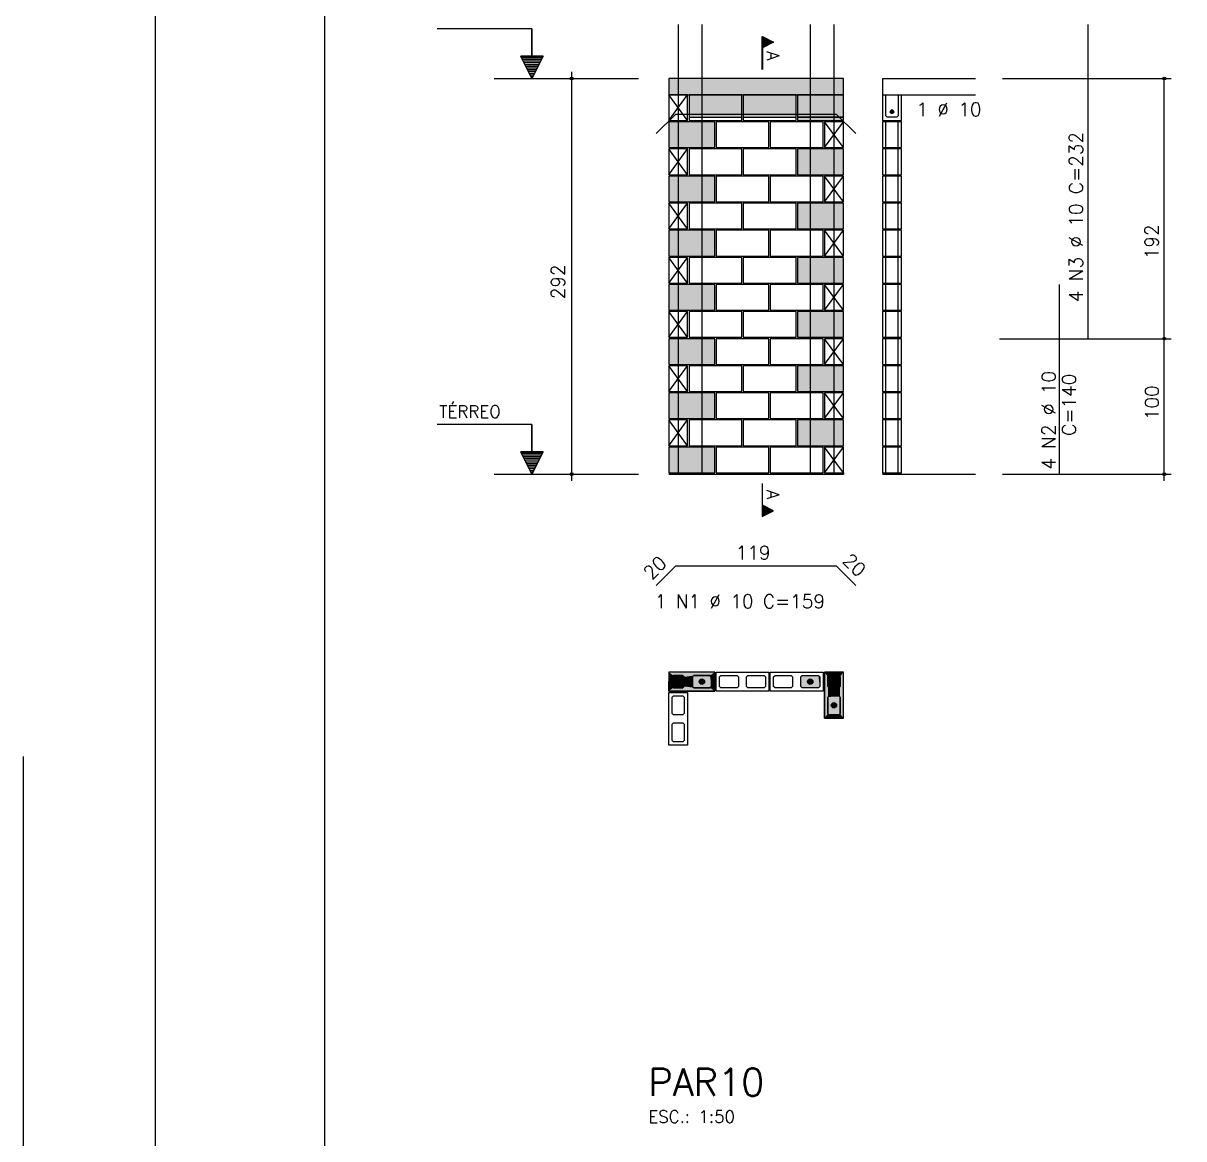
# Model space of a CAD drawing. Extents: x -2 to 121, y -2 to 61.
# Drawn here: x -1.95 to 15.19, y 17.8 to 34.27 of the extents above; entities that cross this region are included whole.
import ezdxf

# ---------------------------------------------------------------- set-up
doc = ezdxf.new("R2010")
doc.units = 0
doc.header["$MEASUREMENT"] = 0
doc.linetypes.add('HIDDEN', pattern=[0.375, 0.25, -0.125])
doc.layers.get('Defpoints').update_dxf_attribs({"linetype": 'CONTINUOUS'})
for name, color, linetype in [('ARQ_FOLHA', 7, 'CONTINUOUS'), ('PENA_01', 1, 'CONTINUOUS'), ('PENA_02', 2, 'CONTINUOUS'), ('PENA_03', 3, 'CONTINUOUS'), ('PENA_05', 5, 'CONTINUOUS'), ('PENA_06', 6, 'CONTINUOUS'), ('PENA_09', 254, 'CONTINUOUS'), ('PENA_11', 252, 'CONTINUOUS'), ('PENA_21', 100, 'CONTINUOUS')]:
    doc.layers.add(name, color=color, linetype=linetype)
doc.styles.get("Standard").update_dxf_attribs({"font": 'ROMANS.SHX'})

msp = doc.modelspace()

# ---------------------------------------------------------------- linework, layer by layer
at = {"layer": 'ARQ_FOLHA', "color": 1}
for points in [[(0, -0.003745), (118.9, -0.003745), (118.9, 59.396255), (0, 59.396255)], [(2.5, 0.996255), (117.9, 0.996255), (117.9, 58.396255), (2.5, 58.396255)]]:
    msp.add_lwpolyline(points, close=True, dxfattribs=at)
at = {"layer": 'Defpoints', "color": 8, "linetype": 'HIDDEN', "ltscale": 100}
msp.add_lwpolyline([(-1.95, 60.946255), (-1.95, -1.553745), (120.85, -1.553745), (120.85, 60.946255)], close=True, dxfattribs=at)
at = {"layer": 'PENA_01', "linetype": 'Continuous'}
for p, q in [((5.001918, 33.452812), (7.132782, 33.452812)), ((7.880274, 32.882812), (8.660274, 32.882812)), ((8.680274, 32.882812), (9.460274, 32.882812)), ((9.480274, 32.882812), (10.160274, 32.882812)), ((5.001918, 27.612812), (7.132782, 27.612812))]:
    msp.add_line(p, q, dxfattribs=at)
for points in [[(7.650274, 24.459505), (7.790274, 24.459505), (7.810274, 24.479505), (7.810274, 24.619505), (7.790274, 24.639505), (7.650274, 24.639505), (7.630274, 24.619505), (7.630274, 24.479505), (7.650274, 24.459505)], [(7.950274, 24.459505), (8.190274, 24.459505), (8.210274, 24.479505), (8.210274, 24.619505), (8.190274, 24.639505), (7.950274, 24.639505), (7.930274, 24.619505), (7.930274, 24.479505), (7.950274, 24.459505)], [(8.330274, 24.619505), (8.350274, 24.639505), (8.590274, 24.639505), (8.610274, 24.619505), (8.610274, 24.479505), (8.590274, 24.459505), (8.350274, 24.459505), (8.330274, 24.479505), (8.330274, 24.619505)], [(8.730274, 24.619505), (8.750274, 24.639505), (8.990274, 24.639505), (9.010274, 24.619505), (9.010274, 24.479505), (8.990274, 24.459505), (8.750274, 24.459505), (8.730274, 24.479505), (8.730274, 24.619505)], [(9.130274, 24.619505), (9.150274, 24.639505), (9.390274, 24.639505), (9.410274, 24.619505), (9.410274, 24.479505), (9.390274, 24.459505), (9.150274, 24.459505), (9.130274, 24.479505), (9.130274, 24.619505)], [(9.530274, 24.619505), (9.550274, 24.639505), (9.790274, 24.639505), (9.810274, 24.619505), (9.810274, 24.479505), (9.790274, 24.459505), (9.550274, 24.459505), (9.530274, 24.479505), (9.530274, 24.619505)], [(9.930274, 24.619505), (9.930274, 24.479505), (9.950274, 24.459505), (10.090274, 24.459505), (10.110274, 24.479505), (10.110274, 24.619505), (10.090274, 24.639505), (9.950274, 24.639505), (9.930274, 24.619505)], [(7.790274, 24.339505), (7.810274, 24.319505), (7.810274, 24.079505), (7.790274, 24.059505), (7.650274, 24.059505), (7.630274, 24.079505), (7.630274, 24.319505), (7.650274, 24.339505), (7.790274, 24.339505)], [(9.930274, 24.319505), (9.930274, 24.079505), (9.950274, 24.059505), (10.090274, 24.059505), (10.110274, 24.079505), (10.110274, 24.319505), (10.090274, 24.339505), (9.950274, 24.339505), (9.930274, 24.319505)], [(7.790274, 23.939505), (7.810274, 23.919505), (7.810274, 23.679505), (7.790274, 23.659505), (7.650274, 23.659505), (7.630274, 23.679505), (7.630274, 23.919505), (7.650274, 23.939505), (7.790274, 23.939505)]]:
    msp.add_lwpolyline(points, dxfattribs=at)
at = {"layer": 'PENA_02', "linetype": 'Continuous'}
for p, q in [((7.860274, 33.212812), (7.580274, 33.212812)), ((7.580274, 33.212812), (7.580274, 32.832812)), ((7.860274, 32.832812), (7.860274, 33.212812)), ((7.580274, 32.832812), (7.860274, 32.832812)), ((10.160274, 32.812812), (9.880274, 32.812812)), ((9.880274, 32.812812), (9.880274, 32.432812)), ((10.160274, 32.432812), (10.160274, 32.812812)), ((7.860274, 32.412812), (7.580274, 32.412812)), ((7.580274, 32.412812), (7.580274, 32.032812)), ((7.860274, 32.032812), (7.860274, 32.412812)), ((9.880274, 32.432812), (10.160274, 32.432812)), ((7.580274, 32.032812), (7.860274, 32.032812)), ((10.160274, 32.012812), (9.880274, 32.012812)), ((9.880274, 32.012812), (9.880274, 31.632812)), ((10.160274, 31.632812), (10.160274, 32.012812)), ((7.860274, 31.612812), (7.580274, 31.612812)), ((7.580274, 31.612812), (7.580274, 31.232812)), ((7.860274, 31.232812), (7.860274, 31.612812)), ((9.880274, 31.632812), (10.160274, 31.632812)), ((7.580274, 31.232812), (7.860274, 31.232812)), ((10.160274, 31.212812), (9.880274, 31.212812)), ((9.880274, 31.212812), (9.880274, 30.832812)), ((10.160274, 30.832812), (10.160274, 31.212812)), ((7.860274, 30.812812), (7.580274, 30.812812)), ((7.580274, 30.812812), (7.580274, 30.432812)), ((7.860274, 30.432812), (7.860274, 30.812812)), ((9.880274, 30.832812), (10.160274, 30.832812)), ((7.580274, 30.432812), (7.860274, 30.432812)), ((10.160274, 30.412812), (9.880274, 30.412812)), ((9.880274, 30.412812), (9.880274, 30.032812)), ((10.160274, 30.032812), (10.160274, 30.412812)), ((7.860274, 30.012812), (7.580274, 30.012812)), ((7.580274, 30.012812), (7.580274, 29.632812)), ((7.860274, 29.632812), (7.860274, 30.012812)), ((9.880274, 30.032812), (10.160274, 30.032812)), ((7.580274, 29.632812), (7.860274, 29.632812)), ((10.160274, 29.612812), (9.880274, 29.612812)), ((9.880274, 29.612812), (9.880274, 29.232812)), ((10.160274, 29.232812), (10.160274, 29.612812)), ((7.860274, 29.212812), (7.580274, 29.212812)), ((7.580274, 29.212812), (7.580274, 28.832812)), ((7.860274, 28.832812), (7.860274, 29.212812)), ((9.880274, 29.232812), (10.160274, 29.232812)), ((7.580274, 28.832812), (7.860274, 28.832812)), ((10.160274, 28.812812), (9.880274, 28.812812)), ((9.880274, 28.812812), (9.880274, 28.432812)), ((10.160274, 28.432812), (10.160274, 28.812812)), ((7.860274, 28.412812), (7.580274, 28.412812)), ((7.580274, 28.412812), (7.580274, 28.032812)), ((7.860274, 28.032812), (7.860274, 28.412812)), ((9.880274, 28.432812), (10.160274, 28.432812)), ((7.580274, 28.032812), (7.860274, 28.032812)), ((10.160274, 28.012812), (9.880274, 28.012812)), ((9.880274, 28.012812), (9.880274, 27.632812)), ((10.160274, 27.632812), (10.160274, 28.012812)), ((7.580274, 27.612812), (10.160274, 27.612812)), ((9.880274, 27.632812), (10.160274, 27.632812)), ((10.160274, 27.632812), (10.160274, 27.612812))]:
    msp.add_line(p, q, dxfattribs=at)
for points in [[(7.580274, 33.212812), (10.160274, 33.212812), (10.160274, 33.452812), (7.580274, 33.452812), (7.580274, 33.212812)], [(7.880274, 32.832812), (8.660274, 32.832812), (8.660274, 33.212812), (7.880274, 33.212812), (7.880274, 32.832812)], [(8.680274, 32.832812), (9.460274, 32.832812), (9.460274, 33.212812), (8.680274, 33.212812), (8.680274, 32.832812)], [(9.480274, 32.832812), (10.160274, 32.832812), (10.160274, 33.212812), (9.480274, 33.212812), (9.480274, 32.832812)], [(7.580274, 32.432812), (8.260274, 32.432812), (8.260274, 32.812812), (7.580274, 32.812812), (7.580274, 32.432812)], [(8.280274, 32.432812), (9.060274, 32.432812), (9.060274, 32.812812), (8.280274, 32.812812), (8.280274, 32.432812)], [(9.080274, 32.432812), (9.860274, 32.432812), (9.860274, 32.812812), (9.080274, 32.812812), (9.080274, 32.432812)], [(7.880274, 32.032812), (8.660274, 32.032812), (8.660274, 32.412812), (7.880274, 32.412812), (7.880274, 32.032812)], [(8.680274, 32.032812), (9.460274, 32.032812), (9.460274, 32.412812), (8.680274, 32.412812), (8.680274, 32.032812)], [(9.480274, 32.032812), (10.160274, 32.032812), (10.160274, 32.412812), (9.480274, 32.412812), (9.480274, 32.032812)], [(7.580274, 31.632812), (8.260274, 31.632812), (8.260274, 32.012812), (7.580274, 32.012812), (7.580274, 31.632812)], [(8.280274, 31.632812), (9.060274, 31.632812), (9.060274, 32.012812), (8.280274, 32.012812), (8.280274, 31.632812)], [(9.080274, 31.632812), (9.860274, 31.632812), (9.860274, 32.012812), (9.080274, 32.012812), (9.080274, 31.632812)], [(7.880274, 31.232812), (8.660274, 31.232812), (8.660274, 31.612812), (7.880274, 31.612812), (7.880274, 31.232812)], [(8.680274, 31.232812), (9.460274, 31.232812), (9.460274, 31.612812), (8.680274, 31.612812), (8.680274, 31.232812)], [(9.480274, 31.232812), (10.160274, 31.232812), (10.160274, 31.612812), (9.480274, 31.612812), (9.480274, 31.232812)], [(7.580274, 30.832812), (8.260274, 30.832812), (8.260274, 31.212812), (7.580274, 31.212812), (7.580274, 30.832812)], [(8.280274, 30.832812), (9.060274, 30.832812), (9.060274, 31.212812), (8.280274, 31.212812), (8.280274, 30.832812)], [(9.080274, 30.832812), (9.860274, 30.832812), (9.860274, 31.212812), (9.080274, 31.212812), (9.080274, 30.832812)], [(7.880274, 30.432812), (8.660274, 30.432812), (8.660274, 30.812812), (7.880274, 30.812812), (7.880274, 30.432812)], [(8.680274, 30.432812), (9.460274, 30.432812), (9.460274, 30.812812), (8.680274, 30.812812), (8.680274, 30.432812)], [(9.480274, 30.432812), (10.160274, 30.432812), (10.160274, 30.812812), (9.480274, 30.812812), (9.480274, 30.432812)], [(7.580274, 30.032812), (8.260274, 30.032812), (8.260274, 30.412812), (7.580274, 30.412812), (7.580274, 30.032812)], [(8.280274, 30.032812), (9.060274, 30.032812), (9.060274, 30.412812), (8.280274, 30.412812), (8.280274, 30.032812)], [(9.080274, 30.032812), (9.860274, 30.032812), (9.860274, 30.412812), (9.080274, 30.412812), (9.080274, 30.032812)], [(7.880274, 29.632812), (8.660274, 29.632812), (8.660274, 30.012812), (7.880274, 30.012812), (7.880274, 29.632812)], [(8.680274, 29.632812), (9.460274, 29.632812), (9.460274, 30.012812), (8.680274, 30.012812), (8.680274, 29.632812)], [(9.480274, 29.632812), (10.160274, 29.632812), (10.160274, 30.012812), (9.480274, 30.012812), (9.480274, 29.632812)], [(7.580274, 29.232812), (8.260274, 29.232812), (8.260274, 29.612812), (7.580274, 29.612812), (7.580274, 29.232812)], [(8.280274, 29.232812), (9.060274, 29.232812), (9.060274, 29.612812), (8.280274, 29.612812), (8.280274, 29.232812)], [(9.080274, 29.232812), (9.860274, 29.232812), (9.860274, 29.612812), (9.080274, 29.612812), (9.080274, 29.232812)], [(7.880274, 28.832812), (8.660274, 28.832812), (8.660274, 29.212812), (7.880274, 29.212812), (7.880274, 28.832812)], [(8.680274, 28.832812), (9.460274, 28.832812), (9.460274, 29.212812), (8.680274, 29.212812), (8.680274, 28.832812)], [(9.480274, 28.832812), (10.160274, 28.832812), (10.160274, 29.212812), (9.480274, 29.212812), (9.480274, 28.832812)], [(7.580274, 28.432812), (8.260274, 28.432812), (8.260274, 28.812812), (7.580274, 28.812812), (7.580274, 28.432812)], [(8.280274, 28.432812), (9.060274, 28.432812), (9.060274, 28.812812), (8.280274, 28.812812), (8.280274, 28.432812)], [(9.080274, 28.432812), (9.860274, 28.432812), (9.860274, 28.812812), (9.080274, 28.812812), (9.080274, 28.432812)], [(7.880274, 28.032812), (8.660274, 28.032812), (8.660274, 28.412812), (7.880274, 28.412812), (7.880274, 28.032812)], [(8.680274, 28.032812), (9.460274, 28.032812), (9.460274, 28.412812), (8.680274, 28.412812), (8.680274, 28.032812)], [(9.480274, 28.032812), (10.160274, 28.032812), (10.160274, 28.412812), (9.480274, 28.412812), (9.480274, 28.032812)], [(7.580274, 27.632812), (8.260274, 27.632812), (8.260274, 28.012812), (7.580274, 28.012812), (7.580274, 27.632812)], [(8.280274, 27.632812), (9.060274, 27.632812), (9.060274, 28.012812), (8.280274, 28.012812), (8.280274, 27.632812)], [(9.080274, 27.632812), (9.860274, 27.632812), (9.860274, 28.012812), (9.080274, 28.012812), (9.080274, 27.632812)], [(7.580274, 24.409505), (8.260274, 24.409505), (8.260274, 24.689505), (7.580274, 24.689505), (7.580274, 24.409505)], [(8.280274, 24.689505), (9.060274, 24.689505), (9.060274, 24.409505), (8.280274, 24.409505), (8.280274, 24.689505)], [(9.080274, 24.689505), (9.860274, 24.689505), (9.860274, 24.409505), (9.080274, 24.409505), (9.080274, 24.689505)], [(9.880274, 24.689505), (9.880274, 24.009505), (10.160274, 24.009505), (10.160274, 24.689505), (9.880274, 24.689505)], [(7.860274, 24.389505), (7.860274, 23.609505), (7.580274, 23.609505), (7.580274, 24.389505), (7.860274, 24.389505)]]:
    msp.add_lwpolyline(points, dxfattribs=at)
for centre, radius in [((6.148064, 33.452812), 0.02), ((6.148064, 33.452812), 0.01), ((14.898325, 33.452812), 0.02), ((14.898325, 33.452812), 0.01), ((14.898325, 29.612812), 0.02), ((14.898325, 29.612812), 0.01), ((6.148064, 27.612812), 0.02), ((6.148064, 27.612812), 0.01), ((14.898325, 27.612812), 0.02), ((14.898325, 27.612812), 0.01)]:
    msp.add_circle(centre, radius, dxfattribs=at)
at = {"layer": 'PENA_03', "linetype": 'Continuous'}
for p, q in [((5.560917, 34.184677), (4.160917, 34.184677)), ((5.560917, 33.784677), (5.560917, 34.184677)), ((5.562317, 33.784677), (5.562317, 34.186077)), ((8.962996, 33.587919), (8.962996, 34.074301)), ((8.962996, 34.074301), (9.128929, 33.991335)), ((8.963691, 34.073173), (9.127368, 33.991335)), ((9.128929, 33.991335), (8.963691, 33.908716)), ((8.963692, 34.073173), (8.963692, 33.909496)), ((9.127368, 33.991335), (8.963692, 33.909496)), ((8.97576, 34.067919), (8.97576, 33.91475)), ((8.988524, 34.061537), (8.988524, 33.921132)), ((9.001288, 34.055155), (9.001288, 33.927514)), ((9.014052, 34.048773), (9.014052, 33.933896)), ((9.026816, 34.042391), (9.026816, 33.940278)), ((9.03958, 34.036009), (9.03958, 33.94666)), ((9.052344, 34.029627), (9.052344, 33.953042)), ((9.065108, 34.023245), (9.065108, 33.959424)), ((9.077872, 34.016863), (9.077872, 33.965806)), ((9.090636, 34.010481), (9.090636, 33.972188)), ((9.103401, 34.004099), (9.103401, 33.97857)), ((9.116165, 33.997717), (9.116165, 33.984953)), ((5.561617, 33.452812), (5.395684, 33.784677)), ((5.395684, 33.784677), (5.560917, 33.784677)), ((5.561617, 33.455934), (5.39794, 33.783286)), ((5.725293, 33.783286), (5.39794, 33.783286)), ((5.714786, 33.759149), (5.408447, 33.759149)), ((5.72755, 33.784677), (5.561617, 33.452812)), ((5.725293, 33.783287), (5.561617, 33.455933)), ((5.562317, 33.784677), (5.72755, 33.784677)), ((8.963692, 33.908716), (8.963692, 33.587919)), ((5.702022, 33.733621), (5.421212, 33.733621)), ((5.689258, 33.708093), (5.433976, 33.708093)), ((5.676493, 33.682565), (5.44674, 33.682565)), ((5.663729, 33.657037), (5.459504, 33.657037)), ((5.650965, 33.631509), (5.472268, 33.631509)), ((5.638201, 33.605981), (5.485032, 33.605981)), ((5.625437, 33.580453), (5.497796, 33.580453)), ((5.612673, 33.554925), (5.51056, 33.554925)), ((5.599909, 33.529397), (5.523324, 33.529397)), ((5.587145, 33.503868), (5.536088, 33.503868)), ((5.574381, 33.47834), (5.548853, 33.47834)), ((6.148064, 27.512279), (6.148064, 33.552812)), ((10.73833, 33.452812), (10.73833, 32.832812)), ((10.73833, 33.452812), (12.109009, 33.452812)), ((12.509009, 33.452812), (14.998325, 33.452812)), ((14.898325, 27.512279), (14.898325, 33.452812)), ((7.580274, 32.832812), (7.860274, 33.212812)), ((7.860274, 32.832812), (7.580274, 33.212812)), ((10.73833, 33.212812), (12.109009, 33.212812)), ((9.880274, 32.432812), (10.160274, 32.812812)), ((10.160274, 32.432812), (9.880274, 32.812812)), ((10.78833, 32.432812), (10.78833, 32.812812)), ((10.96833, 32.432812), (10.96833, 32.812812)), ((7.580274, 32.032812), (7.860274, 32.412812)), ((7.860274, 32.032812), (7.580274, 32.412812)), ((10.78833, 32.032812), (10.78833, 32.412812)), ((10.96833, 32.032812), (10.96833, 32.412812)), ((9.880274, 31.632812), (10.160274, 32.012812)), ((10.160274, 31.632812), (9.880274, 32.012812)), ((10.78833, 31.632812), (10.78833, 32.012812)), ((10.96833, 31.632812), (10.96833, 32.012812)), ((7.580274, 31.232812), (7.860274, 31.612812)), ((7.860274, 31.232812), (7.580274, 31.612812)), ((10.78833, 31.232812), (10.78833, 31.612812)), ((10.96833, 31.232812), (10.96833, 31.612812)), ((9.880274, 30.832812), (10.160274, 31.212812)), ((10.160274, 30.832812), (9.880274, 31.212812)), ((10.78833, 30.832812), (10.78833, 31.212812)), ((10.96833, 30.832812), (10.96833, 31.212812)), ((7.580274, 30.432812), (7.860274, 30.812812)), ((7.860274, 30.432812), (7.580274, 30.812812)), ((10.78833, 30.432812), (10.78833, 30.812812)), ((10.96833, 30.432812), (10.96833, 30.812812)), ((9.880274, 30.032812), (10.160274, 30.412812)), ((10.160274, 30.032812), (9.880274, 30.412812)), ((10.78833, 30.032812), (10.78833, 30.412812)), ((10.96833, 30.032812), (10.96833, 30.412812)), ((7.580274, 29.632812), (7.860274, 30.012812)), ((7.860274, 29.632812), (7.580274, 30.012812)), ((10.78833, 29.632812), (10.78833, 30.012812)), ((10.96833, 29.632812), (10.96833, 30.012812)), ((9.880274, 29.232812), (10.160274, 29.612812)), ((10.160274, 29.232812), (9.880274, 29.612812)), ((10.78833, 29.232812), (10.78833, 29.612812)), ((10.96833, 29.232812), (10.96833, 29.612812)), ((12.467078, 29.612812), (14.998325, 29.612812)), ((7.580274, 28.832812), (7.860274, 29.212812)), ((7.860274, 28.832812), (7.580274, 29.212812)), ((10.78833, 28.832812), (10.78833, 29.212812)), ((10.96833, 28.832812), (10.96833, 29.212812)), ((9.880274, 28.432812), (10.160274, 28.812812)), ((10.160274, 28.432812), (9.880274, 28.812812)), ((10.78833, 28.432812), (10.78833, 28.812812)), ((10.96833, 28.432812), (10.96833, 28.812812)), ((5.560917, 28.344677), (4.160917, 28.344677)), ((5.560917, 27.944677), (5.560917, 28.344677)), ((5.562317, 27.944677), (5.562317, 28.346077)), ((7.580274, 28.032812), (7.860274, 28.412812)), ((7.860274, 28.032812), (7.580274, 28.412812)), ((10.78833, 28.032812), (10.78833, 28.412812)), ((10.96833, 28.032812), (10.96833, 28.412812)), ((5.561617, 27.612812), (5.395684, 27.944677)), ((5.395684, 27.944677), (5.560917, 27.944677)), ((5.561617, 27.615934), (5.39794, 27.943286)), ((5.725293, 27.943286), (5.39794, 27.943286)), ((5.72755, 27.944677), (5.561617, 27.612812)), ((5.725293, 27.943287), (5.561617, 27.615933)), ((5.562317, 27.944677), (5.72755, 27.944677)), ((9.880274, 27.632812), (10.160274, 28.012812)), ((10.160274, 27.632812), (9.880274, 28.012812)), ((10.78833, 27.632812), (10.78833, 28.012812)), ((10.96833, 27.632812), (10.96833, 28.012812)), ((5.714786, 27.919149), (5.408447, 27.919149)), ((5.702022, 27.893621), (5.421212, 27.893621)), ((5.689258, 27.868093), (5.433976, 27.868093)), ((5.676493, 27.842565), (5.44674, 27.842565)), ((5.663729, 27.817037), (5.459504, 27.817037)), ((5.650965, 27.791509), (5.472268, 27.791509)), ((5.638201, 27.765981), (5.485032, 27.765981)), ((5.625437, 27.740453), (5.497796, 27.740453)), ((5.612673, 27.714925), (5.51056, 27.714925)), ((5.599909, 27.689397), (5.523324, 27.689397)), ((5.587145, 27.663868), (5.536088, 27.663868)), ((5.574381, 27.63834), (5.548853, 27.63834)), ((10.73833, 27.612812), (12.109009, 27.612812)), ((12.509009, 27.612812), (14.998325, 27.612812)), ((8.962996, 27.475747), (8.962996, 26.989365)), ((8.963692, 27.15495), (8.963692, 27.475747)), ((9.128929, 27.072331), (8.963691, 27.15495)), ((8.963692, 26.990493), (8.963692, 27.15417)), ((9.127368, 27.072331), (8.963692, 27.15417)), ((8.97576, 26.995747), (8.97576, 27.148916)), ((8.988524, 27.002129), (8.988524, 27.142534)), ((9.001288, 27.008511), (9.001288, 27.136152)), ((9.014052, 27.014893), (9.014052, 27.12977)), ((9.026816, 27.021275), (9.026816, 27.123388)), ((9.03958, 27.027657), (9.03958, 27.117006)), ((9.052344, 27.034039), (9.052344, 27.110624)), ((9.065108, 27.040421), (9.065108, 27.104242)), ((9.077872, 27.046803), (9.077872, 27.09786)), ((9.090636, 27.053185), (9.090636, 27.091478)), ((9.103401, 27.059567), (9.103401, 27.085096)), ((9.116165, 27.065949), (9.116165, 27.078713)), ((8.962996, 26.989365), (9.128929, 27.072331)), ((8.963691, 26.990493), (9.127368, 27.072331))]:
    msp.add_line(p, q, dxfattribs=at)
for points in [[(10.73833, 32.832812), (11.01833, 32.832812), (11.01833, 33.212812)], [(10.96833, 33.212812), (10.96833, 32.902812), (10.94833, 32.882812), (10.80833, 32.882812), (10.78833, 32.902812), (10.78833, 33.212812)], [(10.902878, 32.963802), (10.900717, 32.97397), (10.894607, 32.982381), (10.885604, 32.987578), (10.875265, 32.988665), (10.865378, 32.985453), (10.857653, 32.978497), (10.853425, 32.969), (10.853425, 32.958604), (10.857653, 32.949107), (10.865378, 32.942151), (10.875265, 32.938939), (10.885604, 32.940026), (10.894607, 32.945223), (10.900717, 32.953634), (10.902878, 32.963802)], [(10.73833, 32.432812), (11.01833, 32.432812), (11.01833, 32.812812), (10.73833, 32.812812), (10.73833, 32.432812)], [(10.73833, 32.032812), (11.01833, 32.032812), (11.01833, 32.412812), (10.73833, 32.412812), (10.73833, 32.032812)], [(10.73833, 31.632812), (11.01833, 31.632812), (11.01833, 32.012812), (10.73833, 32.012812), (10.73833, 31.632812)], [(10.73833, 31.232812), (11.01833, 31.232812), (11.01833, 31.612812), (10.73833, 31.612812), (10.73833, 31.232812)], [(10.73833, 30.832812), (11.01833, 30.832812), (11.01833, 31.212812), (10.73833, 31.212812), (10.73833, 30.832812)], [(10.73833, 30.432812), (11.01833, 30.432812), (11.01833, 30.812812), (10.73833, 30.812812), (10.73833, 30.432812)], [(10.73833, 30.032812), (11.01833, 30.032812), (11.01833, 30.412812), (10.73833, 30.412812), (10.73833, 30.032812)], [(10.73833, 29.632812), (11.01833, 29.632812), (11.01833, 30.012812), (10.73833, 30.012812), (10.73833, 29.632812)], [(10.73833, 29.232812), (11.01833, 29.232812), (11.01833, 29.612812), (10.73833, 29.612812), (10.73833, 29.232812)], [(10.73833, 28.832812), (11.01833, 28.832812), (11.01833, 29.212812), (10.73833, 29.212812), (10.73833, 28.832812)], [(10.73833, 28.432812), (11.01833, 28.432812), (11.01833, 28.812812), (10.73833, 28.812812), (10.73833, 28.432812)], [(10.73833, 28.032812), (11.01833, 28.032812), (11.01833, 28.412812), (10.73833, 28.412812), (10.73833, 28.032812)], [(10.73833, 27.632812), (11.01833, 27.632812), (11.01833, 28.012812), (10.73833, 28.012812), (10.73833, 27.632812)], [(7.790274, 24.639505), (7.810274, 24.619505), (7.810274, 24.479505), (7.790274, 24.459505), (7.650274, 24.459505), (7.630274, 24.479505), (7.630274, 24.619505), (7.650274, 24.639505), (7.790274, 24.639505)], [(8.210274, 24.479505), (8.190274, 24.459505), (7.950274, 24.459505), (7.930274, 24.479505), (7.930274, 24.619505), (7.950274, 24.639505), (8.190274, 24.639505), (8.210274, 24.619505), (8.210274, 24.479505)], [(9.810274, 24.479505), (9.790274, 24.459505), (9.550274, 24.459505), (9.530274, 24.479505), (9.530274, 24.619505), (9.550274, 24.639505), (9.790274, 24.639505), (9.810274, 24.619505), (9.810274, 24.479505)], [(10.090274, 24.639505), (10.110274, 24.619505), (10.110274, 24.479505), (10.090274, 24.459505), (9.950274, 24.459505), (9.930274, 24.479505), (9.930274, 24.619505), (9.950274, 24.639505), (10.090274, 24.639505)], [(10.090274, 24.339505), (10.110274, 24.319505), (10.110274, 24.079505), (10.090274, 24.059505), (9.950274, 24.059505), (9.930274, 24.079505), (9.930274, 24.319505), (9.950274, 24.339505), (10.090274, 24.339505)]]:
    msp.add_lwpolyline(points, dxfattribs=at)
for centre, radius in [((10.877878, 32.963802), 0.025), ((7.720274, 24.549505), 0.04), ((8.070274, 24.549505), 0.04), ((9.670274, 24.549505), 0.04), ((10.020274, 24.549505), 0.04), ((10.020274, 24.199505), 0.04)]:
    msp.add_circle(centre, radius, dxfattribs=at)
for points in [[(10.902878, 32.963802), (10.857653, 32.978497), (10.853425, 32.969)], [(10.902878, 32.963802), (10.853425, 32.969), (10.853425, 32.958604)], [(10.902878, 32.963802), (10.853425, 32.958604), (10.857653, 32.949107)], [(10.902878, 32.963802), (10.865378, 32.985453), (10.854386, 32.972352)], [(10.902878, 32.963802), (10.854386, 32.972352), (10.854386, 32.955251)], [(10.902878, 32.963802), (10.854386, 32.955251), (10.865378, 32.942151)], [(10.902878, 32.963802), (10.865378, 32.985453), (10.857653, 32.978497)], [(10.902878, 32.963802), (10.857653, 32.949107), (10.865378, 32.942151)], [(10.902878, 32.963802), (10.875265, 32.988665), (10.865378, 32.985453)], [(10.902878, 32.963802), (10.88222, 32.988422), (10.865378, 32.985453)], [(10.902878, 32.963802), (10.865378, 32.942151), (10.88222, 32.939182)], [(10.902878, 32.963802), (10.865378, 32.942151), (10.875265, 32.938939)], [(10.902878, 32.963802), (10.885604, 32.987578), (10.875265, 32.988665)], [(10.902878, 32.963802), (10.875265, 32.938939), (10.885604, 32.940026)], [(10.902878, 32.963802), (10.89703, 32.979872), (10.88222, 32.988422)], [(10.902878, 32.963802), (10.88222, 32.939182), (10.89703, 32.947732)], [(10.902878, 32.963802), (10.894607, 32.982381), (10.885604, 32.987578)], [(10.902878, 32.963802), (10.885604, 32.940026), (10.894607, 32.945223)], [(10.902878, 32.963802), (10.900717, 32.97397), (10.894607, 32.982381)], [(10.902878, 32.963802), (10.894607, 32.945223), (10.900717, 32.953634)], [(10.902878, 32.963802), (10.89703, 32.947732), (10.902878, 32.963802)], [(10.902878, 32.963802), (10.900717, 32.953634), (10.902878, 32.963802)], [(7.760274, 24.549505), (7.700274, 24.584146), (7.682686, 24.563186)], [(7.760274, 24.549505), (7.682686, 24.563186), (7.682686, 24.535824)], [(7.760274, 24.549505), (7.682686, 24.535824), (7.700274, 24.514864)], [(7.760274, 24.549505), (7.72722, 24.588897), (7.700274, 24.584146)], [(7.760274, 24.549505), (7.700274, 24.514864), (7.72722, 24.510113)], [(7.760274, 24.549505), (7.750916, 24.575217), (7.72722, 24.588897)], [(7.760274, 24.549505), (7.72722, 24.510113), (7.750916, 24.523794)], [(7.760274, 24.549505), (7.750916, 24.523794), (7.760274, 24.549505)], [(8.110274, 24.549505), (8.050274, 24.584146), (8.032686, 24.563186)], [(8.110274, 24.549505), (8.032686, 24.563186), (8.032686, 24.535824)], [(8.110274, 24.549505), (8.032686, 24.535824), (8.050274, 24.514864)], [(8.110274, 24.549505), (8.07722, 24.588897), (8.050274, 24.584146)], [(8.110274, 24.549505), (8.050274, 24.514864), (8.07722, 24.510113)], [(8.110274, 24.549505), (8.100916, 24.575217), (8.07722, 24.588897)], [(8.110274, 24.549505), (8.07722, 24.510113), (8.100916, 24.523794)], [(8.110274, 24.549505), (8.100916, 24.523794), (8.110274, 24.549505)], [(9.710274, 24.549505), (9.650274, 24.584146), (9.632686, 24.563186)], [(9.710274, 24.549505), (9.632686, 24.563186), (9.632686, 24.535824)], [(9.710274, 24.549505), (9.632686, 24.535824), (9.650274, 24.514864)], [(9.710274, 24.549505), (9.67722, 24.588897), (9.650274, 24.584146)], [(9.710274, 24.549505), (9.650274, 24.514864), (9.67722, 24.510113)], [(9.710274, 24.549505), (9.700916, 24.575217), (9.67722, 24.588897)], [(9.710274, 24.549505), (9.67722, 24.510113), (9.700916, 24.523794)], [(9.710274, 24.549505), (9.700916, 24.523794), (9.710274, 24.549505)], [(10.060274, 24.549505), (10.000274, 24.584146), (9.982686, 24.563186)], [(10.060274, 24.549505), (9.982686, 24.563186), (9.982686, 24.535824)], [(10.060274, 24.549505), (9.982686, 24.535824), (10.000274, 24.514864)], [(10.060274, 24.549505), (10.02722, 24.588897), (10.000274, 24.584146)], [(10.060274, 24.549505), (10.000274, 24.514864), (10.02722, 24.510113)], [(10.060274, 24.549505), (10.050916, 24.575217), (10.02722, 24.588897)], [(10.060274, 24.549505), (10.02722, 24.510113), (10.050916, 24.523794)], [(10.060274, 24.549505), (10.050916, 24.523794), (10.060274, 24.549505)], [(10.060274, 24.199505), (10.000274, 24.234146), (9.982686, 24.213186)], [(10.060274, 24.199505), (9.982686, 24.213186), (9.982686, 24.185824)], [(10.060274, 24.199505), (9.982686, 24.185824), (10.000274, 24.164864)], [(10.060274, 24.199505), (10.02722, 24.238897), (10.000274, 24.234146)], [(10.060274, 24.199505), (10.000274, 24.164864), (10.02722, 24.160113)], [(10.060274, 24.199505), (10.050916, 24.225217), (10.02722, 24.238897)], [(10.060274, 24.199505), (10.02722, 24.160113), (10.050916, 24.173794)], [(10.060274, 24.199505), (10.050916, 24.173794), (10.060274, 24.199505)]]:
    msp.add_solid(points, dxfattribs=at)
at = {"layer": 'PENA_05', "linetype": 'Continuous'}
for p, q in [((13.774574, 29.612812), (13.774574, 34.252812)), ((7.680274, 32.922812), (7.397431, 32.639969)), ((10.060274, 32.922812), (7.680274, 32.922812)), ((10.343117, 32.639969), (10.060274, 32.922812)), ((13.34865, 27.612812), (13.34865, 30.412812)), ((7.680274, 26.252225), (7.397431, 25.969382)), ((10.060274, 26.252225), (7.680274, 26.252225)), ((10.343117, 25.969382), (10.060274, 26.252225))]:
    msp.add_line(p, q, dxfattribs=at)
for points in [[(7.720274, 34.252812), (7.720274, 27.612812)], [(8.070274, 34.252812), (8.070274, 27.612812)], [(9.670274, 34.252812), (9.670274, 27.612812)], [(10.020274, 34.252812), (10.020274, 27.612812)]]:
    msp.add_lwpolyline(points, dxfattribs=at)
at = {"layer": 'PENA_09', "linetype": 'Continuous'}
for points in [[(7.880274, 32.882812), (8.660274, 32.882812), (8.660274, 33.212812), (7.880274, 33.212812), (7.880274, 32.882812)], [(8.680274, 32.882812), (9.460274, 32.882812), (9.460274, 33.212812), (8.680274, 33.212812), (8.680274, 32.882812)], [(9.480274, 32.882812), (10.160274, 32.882812), (10.160274, 33.212812), (9.480274, 33.212812), (9.480274, 32.882812)]]:
    msp.add_lwpolyline(points, dxfattribs=at)
for points in [[(7.880274, 32.882812), (8.660274, 32.882812), (8.660274, 33.212812)], [(7.880274, 32.882812), (8.660274, 33.212812), (7.880274, 33.212812)], [(7.880274, 32.882812), (7.880274, 33.212812), (7.880274, 32.882812)], [(8.680274, 32.882812), (9.460274, 32.882812), (9.460274, 33.212812)], [(8.680274, 32.882812), (9.460274, 33.212812), (8.680274, 33.212812)], [(8.680274, 32.882812), (8.680274, 33.212812), (8.680274, 32.882812)], [(9.480274, 32.882812), (10.160274, 32.882812), (10.160274, 33.212812)], [(9.480274, 32.882812), (10.160274, 33.212812), (9.480274, 33.212812)], [(9.480274, 32.882812), (9.480274, 33.212812), (9.480274, 32.882812)]]:
    msp.add_solid(points, dxfattribs=at)
at = {"layer": 'PENA_11', "linetype": 'Continuous'}
for points in [[(7.580274, 33.212812), (10.160274, 33.212812), (10.160274, 33.452812)], [(7.580274, 33.212812), (10.160274, 33.452812), (7.580274, 33.452812)], [(7.580274, 33.212812), (7.580274, 33.452812), (7.580274, 33.212812)], [(7.790274, 24.639505), (7.650274, 24.459505), (7.630274, 24.479505)], [(7.790274, 24.639505), (7.630274, 24.479505), (7.630274, 24.619505)], [(7.790274, 24.639505), (7.630274, 24.619505), (7.650274, 24.639505)], [(7.790274, 24.639505), (7.790274, 24.459505), (7.650274, 24.459505)], [(7.790274, 24.639505), (7.650274, 24.639505), (7.790274, 24.639505)], [(7.790274, 24.639505), (7.810274, 24.619505), (7.810274, 24.479505)], [(7.790274, 24.639505), (7.810274, 24.479505), (7.790274, 24.459505)], [(8.210274, 24.479505), (7.930274, 24.619505), (7.950274, 24.639505)], [(8.210274, 24.479505), (7.930274, 24.479505), (7.930274, 24.619505)], [(8.210274, 24.479505), (7.950274, 24.639505), (8.190274, 24.639505)], [(8.210274, 24.479505), (8.190274, 24.639505), (8.210274, 24.619505)], [(8.210274, 24.479505), (8.210274, 24.619505), (8.210274, 24.479505)], [(9.810274, 24.479505), (9.530274, 24.619505), (9.550274, 24.639505)], [(9.810274, 24.479505), (9.530274, 24.479505), (9.530274, 24.619505)], [(9.810274, 24.479505), (9.550274, 24.639505), (9.790274, 24.639505)], [(9.810274, 24.479505), (9.790274, 24.639505), (9.810274, 24.619505)], [(9.810274, 24.479505), (9.810274, 24.619505), (9.810274, 24.479505)], [(10.090274, 24.639505), (9.950274, 24.459505), (9.930274, 24.479505)], [(10.090274, 24.639505), (9.930274, 24.479505), (9.930274, 24.619505)], [(10.090274, 24.639505), (9.930274, 24.619505), (9.950274, 24.639505)], [(10.090274, 24.639505), (10.090274, 24.459505), (9.950274, 24.459505)], [(10.090274, 24.639505), (9.950274, 24.639505), (10.090274, 24.639505)], [(10.090274, 24.639505), (10.110274, 24.619505), (10.110274, 24.479505)], [(10.090274, 24.639505), (10.110274, 24.479505), (10.090274, 24.459505)], [(8.210274, 24.479505), (7.950274, 24.459505), (7.930274, 24.479505)], [(8.210274, 24.479505), (8.190274, 24.459505), (7.950274, 24.459505)], [(9.810274, 24.479505), (9.550274, 24.459505), (9.530274, 24.479505)], [(9.810274, 24.479505), (9.790274, 24.459505), (9.550274, 24.459505)], [(10.090274, 24.339505), (9.950274, 24.059505), (9.930274, 24.079505)], [(10.090274, 24.339505), (9.930274, 24.079505), (9.930274, 24.319505)], [(10.090274, 24.339505), (9.930274, 24.319505), (9.950274, 24.339505)], [(10.090274, 24.339505), (10.090274, 24.059505), (9.950274, 24.059505)], [(10.090274, 24.339505), (9.950274, 24.339505), (10.090274, 24.339505)], [(10.090274, 24.339505), (10.110274, 24.319505), (10.110274, 24.079505)], [(10.090274, 24.339505), (10.110274, 24.079505), (10.090274, 24.059505)]]:
    msp.add_solid(points, dxfattribs=at)
at = {"layer": 'PENA_21', "linetype": 'Continuous'}
for points in [[(7.580274, 32.432812), (8.260274, 32.432812), (8.260274, 32.812812), (7.580274, 32.812812), (7.580274, 32.432812)], [(9.480274, 32.832812), (10.160274, 32.832812), (10.160274, 32.882812), (9.480274, 32.882812), (9.480274, 32.832812)], [(9.480274, 32.032812), (10.160274, 32.032812), (10.160274, 32.412812), (9.480274, 32.412812), (9.480274, 32.032812)], [(7.580274, 31.632812), (8.260274, 31.632812), (8.260274, 32.012812), (7.580274, 32.012812), (7.580274, 31.632812)], [(9.480274, 31.232812), (10.160274, 31.232812), (10.160274, 31.612812), (9.480274, 31.612812), (9.480274, 31.232812)], [(7.580274, 30.832812), (8.260274, 30.832812), (8.260274, 31.212812), (7.580274, 31.212812), (7.580274, 30.832812)], [(9.480274, 30.432812), (10.160274, 30.432812), (10.160274, 30.812812), (9.480274, 30.812812), (9.480274, 30.432812)], [(7.580274, 30.032812), (8.260274, 30.032812), (8.260274, 30.412812), (7.580274, 30.412812), (7.580274, 30.032812)], [(9.480274, 29.632812), (10.160274, 29.632812), (10.160274, 30.012812), (9.480274, 30.012812), (9.480274, 29.632812)], [(7.580274, 29.232812), (8.260274, 29.232812), (8.260274, 29.612812), (7.580274, 29.612812), (7.580274, 29.232812)], [(9.480274, 28.832812), (10.160274, 28.832812), (10.160274, 29.212812), (9.480274, 29.212812), (9.480274, 28.832812)], [(7.580274, 28.432812), (8.260274, 28.432812), (8.260274, 28.812812), (7.580274, 28.812812), (7.580274, 28.432812)], [(9.480274, 28.032812), (10.160274, 28.032812), (10.160274, 28.412812), (9.480274, 28.412812), (9.480274, 28.032812)], [(7.580274, 27.632812), (8.260274, 27.632812), (8.260274, 28.012812), (7.580274, 28.012812), (7.580274, 27.632812)], [(7.580274, 24.549505), (7.630274, 24.549505), (7.630274, 24.619505), (7.650274, 24.639505), (7.790274, 24.639505), (7.810274, 24.619505), (7.810274, 24.549505), (7.930274, 24.549505), (7.930274, 24.619505), (7.950274, 24.639505), (8.190274, 24.639505), (8.210274, 24.619505), (8.210274, 24.549505), (8.260274, 24.549505), (8.260274, 24.689505), (7.580274, 24.689505), (7.580274, 24.549505)], [(10.020274, 24.689505), (10.020274, 24.639505), (9.950274, 24.639505), (9.930274, 24.619505), (9.930274, 24.479505), (9.950274, 24.459505), (10.020274, 24.459505), (10.020274, 24.339505), (9.950274, 24.339505), (9.930274, 24.319505), (9.930274, 24.079505), (9.950274, 24.059505), (10.020274, 24.059505), (10.020274, 24.009505), (9.880274, 24.009505), (9.880274, 24.689505), (10.020274, 24.689505)], [(10.020274, 24.689505), (10.020274, 24.639505), (10.090274, 24.639505), (10.110274, 24.619505), (10.110274, 24.479505), (10.090274, 24.459505), (10.020274, 24.459505), (10.020274, 24.339505), (10.090274, 24.339505), (10.110274, 24.319505), (10.110274, 24.079505), (10.090274, 24.059505), (10.020274, 24.059505), (10.020274, 24.009505), (10.160274, 24.009505), (10.160274, 24.689505), (10.020274, 24.689505)], [(7.580274, 24.549505), (7.630274, 24.549505), (7.630274, 24.479505), (7.650274, 24.459505), (7.790274, 24.459505), (7.810274, 24.479505), (7.810274, 24.549505), (7.930274, 24.549505), (7.930274, 24.479505), (7.950274, 24.459505), (8.190274, 24.459505), (8.210274, 24.479505), (8.210274, 24.549505), (8.260274, 24.549505), (8.260274, 24.409505), (7.580274, 24.409505), (7.580274, 24.549505)]]:
    msp.add_lwpolyline(points, dxfattribs=at)
for points in [[(7.580274, 32.432812), (8.260274, 32.432812), (8.260274, 32.812812)], [(7.580274, 32.432812), (8.260274, 32.812812), (7.580274, 32.812812)], [(7.580274, 32.432812), (7.580274, 32.812812), (7.580274, 32.432812)], [(9.480274, 32.832812), (10.160274, 32.832812), (10.160274, 32.882812)], [(9.480274, 32.832812), (10.160274, 32.882812), (9.480274, 32.882812)], [(9.480274, 32.832812), (9.480274, 32.882812), (9.480274, 32.832812)], [(9.480274, 32.032812), (10.160274, 32.032812), (10.160274, 32.412812)], [(9.480274, 32.032812), (10.160274, 32.412812), (9.480274, 32.412812)], [(9.480274, 32.032812), (9.480274, 32.412812), (9.480274, 32.032812)], [(7.580274, 31.632812), (8.260274, 31.632812), (8.260274, 32.012812)], [(7.580274, 31.632812), (8.260274, 32.012812), (7.580274, 32.012812)], [(7.580274, 31.632812), (7.580274, 32.012812), (7.580274, 31.632812)], [(9.480274, 31.232812), (10.160274, 31.232812), (10.160274, 31.612812)], [(9.480274, 31.232812), (10.160274, 31.612812), (9.480274, 31.612812)], [(9.480274, 31.232812), (9.480274, 31.612812), (9.480274, 31.232812)], [(7.580274, 30.832812), (8.260274, 30.832812), (8.260274, 31.212812)], [(7.580274, 30.832812), (8.260274, 31.212812), (7.580274, 31.212812)], [(7.580274, 30.832812), (7.580274, 31.212812), (7.580274, 30.832812)], [(9.480274, 30.432812), (10.160274, 30.432812), (10.160274, 30.812812)], [(9.480274, 30.432812), (10.160274, 30.812812), (9.480274, 30.812812)], [(9.480274, 30.432812), (9.480274, 30.812812), (9.480274, 30.432812)], [(7.580274, 30.032812), (8.260274, 30.032812), (8.260274, 30.412812)], [(7.580274, 30.032812), (8.260274, 30.412812), (7.580274, 30.412812)], [(7.580274, 30.032812), (7.580274, 30.412812), (7.580274, 30.032812)], [(9.480274, 29.632812), (10.160274, 29.632812), (10.160274, 30.012812)], [(9.480274, 29.632812), (10.160274, 30.012812), (9.480274, 30.012812)], [(9.480274, 29.632812), (9.480274, 30.012812), (9.480274, 29.632812)], [(7.580274, 29.232812), (8.260274, 29.232812), (8.260274, 29.612812)], [(7.580274, 29.232812), (8.260274, 29.612812), (7.580274, 29.612812)], [(7.580274, 29.232812), (7.580274, 29.612812), (7.580274, 29.232812)], [(9.480274, 28.832812), (10.160274, 28.832812), (10.160274, 29.212812)], [(9.480274, 28.832812), (10.160274, 29.212812), (9.480274, 29.212812)], [(9.480274, 28.832812), (9.480274, 29.212812), (9.480274, 28.832812)], [(7.580274, 28.432812), (8.260274, 28.432812), (8.260274, 28.812812)], [(7.580274, 28.432812), (8.260274, 28.812812), (7.580274, 28.812812)], [(7.580274, 28.432812), (7.580274, 28.812812), (7.580274, 28.432812)], [(9.480274, 28.032812), (10.160274, 28.032812), (10.160274, 28.412812)], [(9.480274, 28.032812), (10.160274, 28.412812), (9.480274, 28.412812)], [(9.480274, 28.032812), (9.480274, 28.412812), (9.480274, 28.032812)], [(7.580274, 27.632812), (8.260274, 27.632812), (8.260274, 28.012812)], [(7.580274, 27.632812), (8.260274, 28.012812), (7.580274, 28.012812)], [(7.580274, 27.632812), (7.580274, 28.012812), (7.580274, 27.632812)], [(8.260274, 24.689505), (7.580274, 24.689505), (7.650274, 24.639505)], [(7.580274, 24.689505), (7.580274, 24.549505), (7.630274, 24.549505)], [(7.580274, 24.689505), (7.630274, 24.549505), (7.630274, 24.619505)], [(7.580274, 24.689505), (7.630274, 24.619505), (7.650274, 24.639505)], [(8.260274, 24.689505), (7.650274, 24.639505), (7.790274, 24.639505)], [(8.260274, 24.689505), (7.790274, 24.639505), (7.810274, 24.619505)], [(8.260274, 24.689505), (7.810274, 24.619505), (7.950274, 24.639505)], [(8.260274, 24.689505), (7.950274, 24.639505), (8.190274, 24.639505)], [(8.260274, 24.689505), (8.190274, 24.639505), (8.210274, 24.619505)], [(8.260274, 24.689505), (8.210274, 24.619505), (8.260274, 24.549505)], [(9.930274, 24.319505), (9.880274, 24.689505), (9.930274, 24.619505)], [(9.930274, 24.619505), (9.880274, 24.689505), (9.950274, 24.639505)], [(9.880274, 24.689505), (10.020274, 24.689505), (9.950274, 24.639505)], [(9.880274, 24.689505), (9.930274, 24.079505), (9.880274, 24.009505)], [(9.880274, 24.689505), (9.930274, 24.319505), (9.930274, 24.079505)], [(9.950274, 24.639505), (10.020274, 24.689505), (10.020274, 24.639505)], [(10.160274, 24.689505), (10.020274, 24.689505), (10.090274, 24.639505)], [(10.090274, 24.639505), (10.020274, 24.689505), (10.020274, 24.639505)], [(10.110274, 24.619505), (10.160274, 24.689505), (10.090274, 24.639505)], [(10.160274, 24.009505), (10.160274, 24.689505), (10.110274, 24.619505)], [(7.580274, 24.409505), (7.580274, 24.549505), (7.630274, 24.549505)], [(7.580274, 24.409505), (7.630274, 24.549505), (7.630274, 24.479505)], [(7.810274, 24.619505), (7.930274, 24.619505), (7.950274, 24.639505)], [(7.810274, 24.619505), (7.810274, 24.549505), (7.930274, 24.549505)], [(7.810274, 24.619505), (7.930274, 24.549505), (7.930274, 24.619505)], [(7.810274, 24.479505), (7.810274, 24.549505), (7.930274, 24.549505)], [(7.810274, 24.479505), (7.930274, 24.549505), (7.930274, 24.479505)], [(8.260274, 24.549505), (8.210274, 24.619505), (8.210274, 24.549505)], [(8.260274, 24.409505), (8.210274, 24.479505), (8.260274, 24.549505)], [(8.260274, 24.549505), (8.210274, 24.479505), (8.210274, 24.549505)], [(9.930274, 24.479505), (9.930274, 24.319505), (9.930274, 24.619505)], [(10.110274, 24.479505), (10.160274, 24.009505), (10.110274, 24.619505)], [(7.580274, 24.409505), (7.630274, 24.479505), (7.650274, 24.459505)], [(8.260274, 24.409505), (7.580274, 24.409505), (7.650274, 24.459505)], [(8.260274, 24.409505), (7.650274, 24.459505), (7.790274, 24.459505)], [(8.260274, 24.409505), (7.790274, 24.459505), (7.810274, 24.479505)], [(8.260274, 24.409505), (7.810274, 24.479505), (7.950274, 24.459505)], [(7.810274, 24.479505), (7.930274, 24.479505), (7.950274, 24.459505)], [(8.260274, 24.409505), (7.950274, 24.459505), (8.190274, 24.459505)], [(8.260274, 24.409505), (8.190274, 24.459505), (8.210274, 24.479505)], [(9.950274, 24.459505), (9.950274, 24.339505), (9.930274, 24.479505)], [(9.950274, 24.339505), (9.930274, 24.319505), (9.930274, 24.479505)], [(10.020274, 24.459505), (10.020274, 24.339505), (9.950274, 24.459505)], [(10.020274, 24.339505), (9.950274, 24.339505), (9.950274, 24.459505)], [(10.020274, 24.459505), (10.090274, 24.339505), (10.090274, 24.459505)], [(10.020274, 24.459505), (10.020274, 24.339505), (10.090274, 24.339505)], [(10.090274, 24.459505), (10.110274, 24.319505), (10.110274, 24.479505)], [(10.090274, 24.339505), (10.110274, 24.319505), (10.090274, 24.459505)], [(10.110274, 24.319505), (10.160274, 24.009505), (10.110274, 24.479505)], [(10.110274, 24.319505), (10.110274, 24.079505), (10.160274, 24.009505)], [(9.880274, 24.009505), (9.930274, 24.079505), (9.950274, 24.059505)], [(9.880274, 24.009505), (9.950274, 24.059505), (10.020274, 24.009505)], [(10.020274, 24.009505), (9.950274, 24.059505), (10.020274, 24.059505)], [(10.090274, 24.059505), (10.020274, 24.059505), (10.160274, 24.009505)], [(10.020274, 24.059505), (10.020274, 24.009505), (10.160274, 24.009505)], [(10.110274, 24.079505), (10.090274, 24.059505), (10.160274, 24.009505)]]:
    msp.add_solid(points, dxfattribs=at)

# ---------------------------------------------------------------- texts
at = {"layer": 'PENA_03', "linetype": 'Continuous'}
for s, height, rotation, p in [('A', 0.18, 270, (9.030025, 33.855902)), ('4 N3 %%c 10 C=232', 0.2, 90, (13.694491, 30.151981)), ('192', 0.2, 90, (14.812931, 30.784618)), ('292', 0.2, 90, (6.04576, 30.194209)), ('4 N2 %%c 10', 0.2, 90, (13.292027, 27.678446)), ('C=140', 0.2, 90, (13.592027, 28.178446)), ('100', 0.2, 90, (14.814546, 28.409059)), ('A', 0.18, 270, (9.030025, 27.379193)), ('20', 0.2, 315, (10.130985, 26.322936)), ('20', 0.2, 45, (7.326721, 26.040093))]:
    msp.add_text(s, height=height, rotation=rotation, dxfattribs=at).set_placement(p)
for s, height, p in [('1 %%c 10', 0.2, (11.239149, 32.896511)), ('TÉRREO', 0.18, (4.191188, 28.446551)), ('119', 0.2, (8.570274, 26.352225)), ('1 N1 %%c 10 C=159', 0.2, (7.376221, 25.636072)), ('ESC.: 1:50', 0.18, (7.278959, 18.037434))]:
    msp.add_text(s, height=height, dxfattribs=at).set_placement(p)
at = {"layer": 'PENA_06', "linetype": 'Continuous'}
msp.add_text('PAR10', height=0.4, dxfattribs=at).set_placement((7.278959, 18.437434))

doc.saveas('drawing.dxf')
